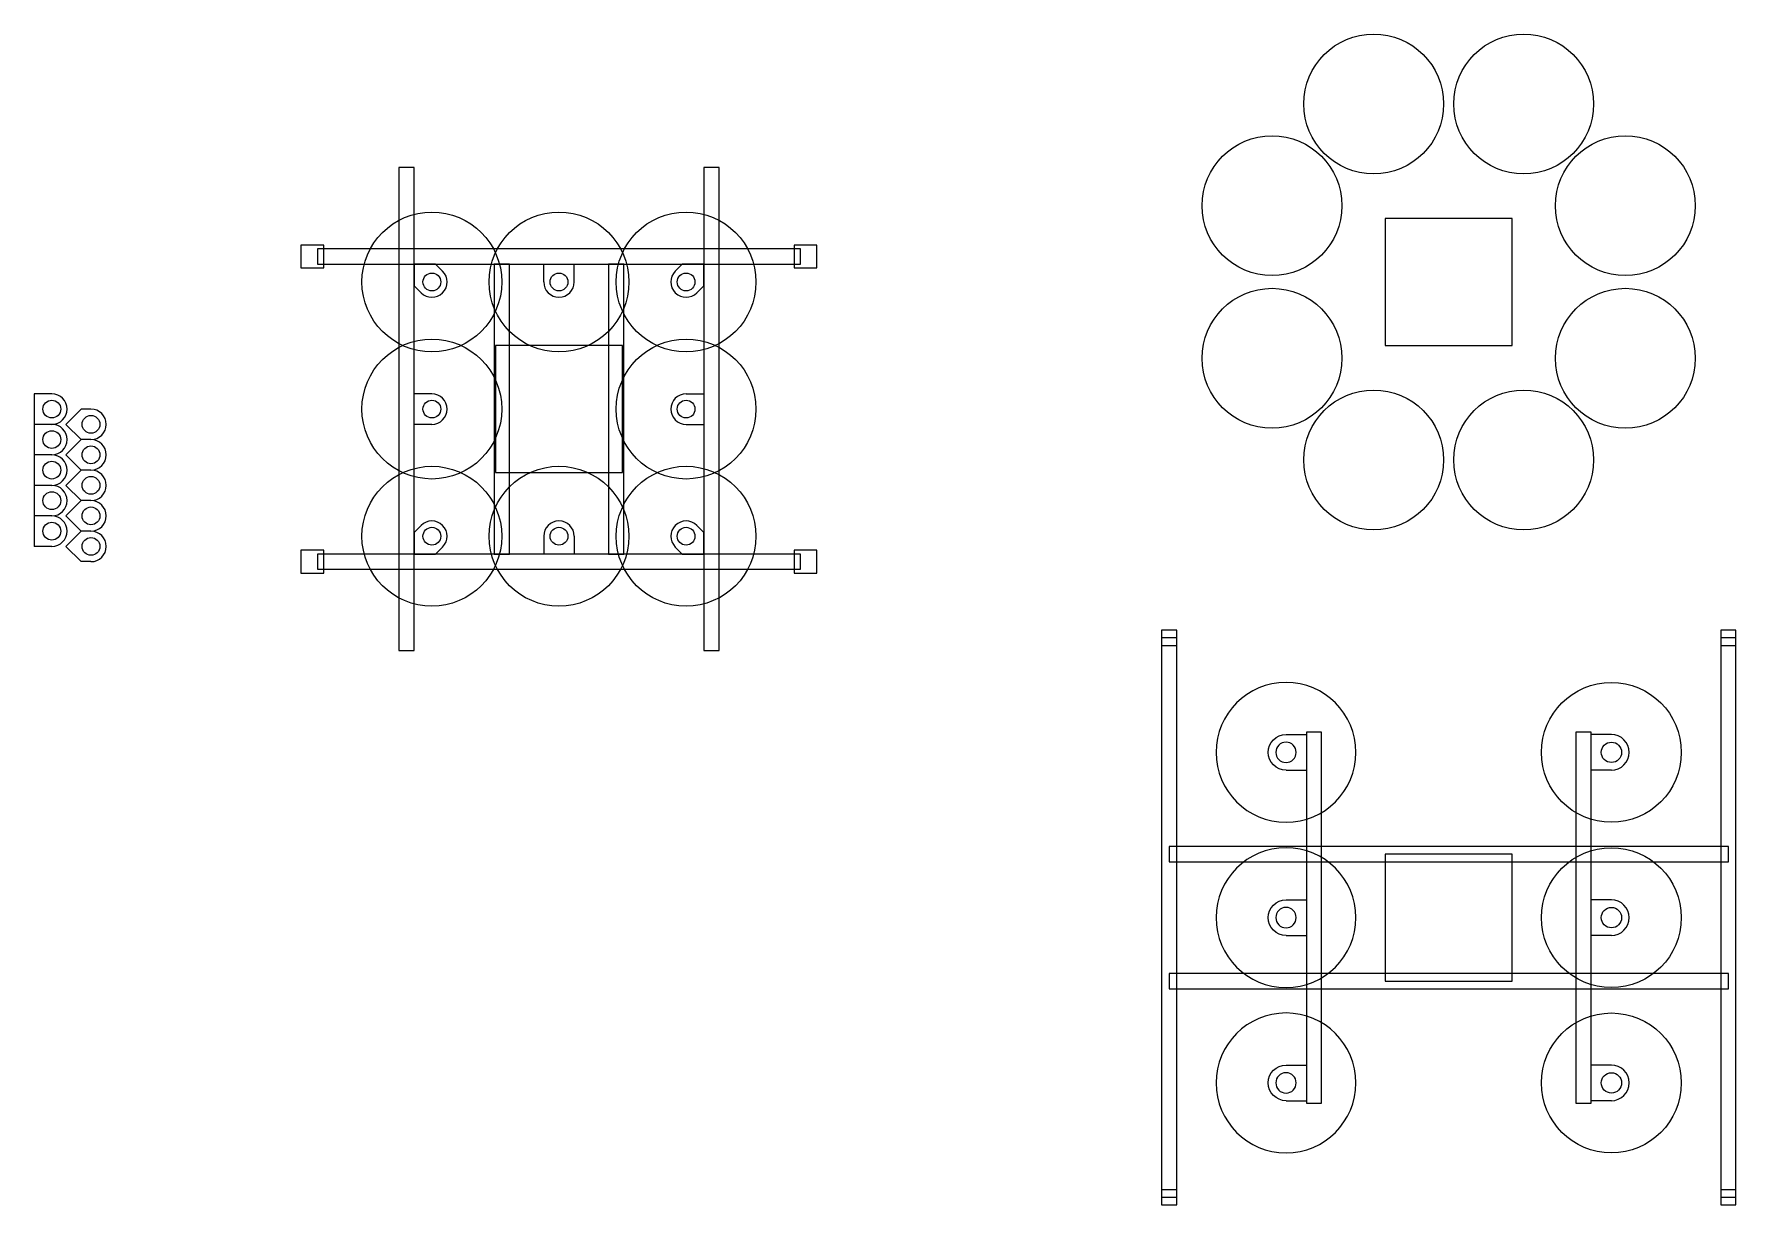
# Model space of a CAD drawing. Header units: millimetres. Extents: x -1006 to 347, y -287 to 248.
# Drawn here: x -1006 to -337, y -213 to 248 of the extents above; entities that cross this region are included whole.
import ezdxf

# ---------------------------------------------------------------- set-up
doc = ezdxf.new("R2010")
doc.units = ezdxf.units.MM
doc.layers.get('0').update_dxf_attribs({"linetype": 'CONTINUOUS', "lineweight": 25, "true_color": 0x000000})

# ---------------------------------------------------------------- blocks, each defined once
blk = doc.blocks.new('prop')
for p, q in [((0, 7), (-8, 7)), ((0, 7), (0, 7)), ((0, -7), (-8, -7))]:
    blk.add_line(p, q)
for radius in [27.5, 4]:
    blk.add_circle((0, 0), radius)
blk.add_arc((0, 0), 7, 270, 90)

msp = doc.modelspace()

# ---------------------------------------------------------------- linework, layer by layer
for p, q in [((-857, 195), (-863, 195)), ((-863, 195), (-863, 5)), ((-857, 5), (-857, 195)), ((-737, 195), (-743, 195)), ((-743, 195), (-743, 5)), ((-737, 5), (-737, 195)), ((-425, 175), (-475, 175)), ((-475, 175), (-475, 125)), ((-425, 125), (-425, 175)), ((-892.5, 164.5), (-901.5, 164.5)), ((-901.5, 164.5), (-901.5, 155.5)), ((-705, 163), (-895, 163)), ((-895, 163), (-895, 157)), ((-892.5, 155.5), (-892.5, 164.5)), ((-698.5, 164.5), (-707.5, 164.5)), ((-707.5, 164.5), (-707.5, 155.5)), ((-705, 157), (-705, 163)), ((-698.5, 155.5), (-698.5, 164.5)), ((-901.5, 155.5), (-892.5, 155.5)), ((-895, 157), (-705, 157)), ((-848.51, 157), (-857, 157)), ((-857, 157), (-857, 148.51)), ((-845.76, 154.24), (-848.51, 157)), ((-819.5, 157), (-825.5, 157)), ((-825.5, 157), (-825.5, 43)), ((-819.5, 43), (-819.5, 157)), ((-806, 150), (-806, 157)), ((-794, 150), (-794, 157)), ((-774.5, 157), (-780.5, 157)), ((-780.5, 157), (-780.5, 43)), ((-774.5, 43), (-774.5, 157)), ((-754.24, 154.24), (-751.49, 157)), ((-743, 157), (-751.49, 157)), ((-743, 148.51), (-743, 157)), ((-707.5, 155.5), (-698.5, 155.5)), ((-854.24, 145.76), (-857, 148.51)), ((-745.76, 145.76), (-743, 148.51)), ((-775, 125), (-825, 125)), ((-825, 125), (-825, 75)), ((-775, 75), (-775, 125)), ((-475, 125), (-425, 125)), ((-999.5, 106), (-1006.5, 106)), ((-1006.5, 106), (-1006.5, 46)), ((-850, 106), (-857, 106)), ((-750, 106), (-743, 106)), ((-999.5, 94), (-1006.5, 94)), ((-999.5, 94), (-1006.5, 94)), ((-994, 94), (-988, 100)), ((-988, 88), (-994, 94)), ((-984.1, 100), (-988, 100)), ((-850, 94), (-857, 94)), ((-750, 94), (-743, 94)), ((-994, 82), (-988, 88)), ((-984.1, 88), (-988, 88)), ((-984.1, 88), (-988, 88)), ((-999.5, 82), (-1006.5, 82)), ((-999.5, 82), (-1006.5, 82)), ((-988, 76), (-994, 82)), ((-994, 70), (-988, 76)), ((-984.1, 76), (-988, 76)), ((-984.1, 76), (-988, 76)), ((-825, 75), (-775, 75)), ((-999.5, 70), (-1006.5, 70)), ((-999.5, 70), (-1006.5, 70)), ((-988, 64), (-994, 70)), ((-994, 58), (-988, 64)), ((-984.1, 64), (-988, 64)), ((-984.1, 64), (-988, 64)), ((-999.5, 58), (-1006.5, 58)), ((-999.5, 58), (-1006.5, 58)), ((-988, 52), (-994, 58)), ((-854.24, 54.24), (-857, 51.49)), ((-745.76, 54.24), (-743, 51.49)), ((-994, 46), (-988, 52)), ((-984.1, 52), (-988, 52)), ((-984.1, 52), (-988, 52)), ((-857, 51.49), (-857, 43)), ((-806, 50), (-806, 43)), ((-794, 50), (-794, 43)), ((-743, 43), (-743, 51.49)), ((-999.5, 46), (-1006.5, 46)), ((-988, 40), (-994, 46)), ((-892.5, 44.5), (-901.5, 44.5)), ((-901.5, 44.5), (-901.5, 35.5)), ((-705, 43), (-895, 43)), ((-895, 43), (-895, 37)), ((-892.5, 35.5), (-892.5, 44.5)), ((-857, 43), (-848.51, 43)), ((-845.76, 45.76), (-848.51, 43)), ((-825.5, 43), (-819.5, 43)), ((-780.5, 43), (-774.5, 43)), ((-754.24, 45.76), (-751.49, 43)), ((-751.49, 43), (-743, 43)), ((-698.5, 44.5), (-707.5, 44.5)), ((-707.5, 44.5), (-707.5, 35.5)), ((-705, 37), (-705, 43)), ((-698.5, 35.5), (-698.5, 44.5)), ((-984.1, 40), (-988, 40)), ((-901.5, 35.5), (-892.5, 35.5)), ((-895, 37), (-705, 37)), ((-707.5, 35.5), (-698.5, 35.5)), ((-557, 13), (-563, 13)), ((-563, 13), (-563, 7)), ((-557, 10), (-563, 10)), ((-563, 10), (-563, -210)), ((-563, 7), (-557, 7)), ((-557, 7), (-557, 13)), ((-557, -210), (-557, 10)), ((-337, 13), (-343, 13)), ((-343, 13), (-343, 7)), ((-337, 10), (-343, 10)), ((-343, 10), (-343, -210)), ((-343, 7), (-337, 7)), ((-337, 7), (-337, 13)), ((-337, -210), (-337, 10)), ((-863, 5), (-857, 5)), ((-743, 5), (-737, 5)), ((-500, -27), (-506, -27)), ((-506, -27), (-506, -173)), ((-500, -173), (-500, -27)), ((-394, -27), (-400, -27)), ((-400, -27), (-400, -173)), ((-394, -173), (-394, -27)), ((-340, -72), (-560, -72)), ((-560, -72), (-560, -78)), ((-340, -78), (-340, -72)), ((-560, -78), (-340, -78)), ((-425, -75), (-475, -75)), ((-475, -75), (-475, -125)), ((-425, -125), (-425, -75)), ((-340, -122), (-560, -122)), ((-560, -122), (-560, -128)), ((-475, -125), (-425, -125)), ((-340, -128), (-340, -122)), ((-560, -128), (-340, -128)), ((-506, -173), (-500, -173)), ((-400, -173), (-394, -173)), ((-557, -207), (-563, -207)), ((-563, -207), (-563, -213)), ((-557, -213), (-557, -207)), ((-337, -207), (-343, -207)), ((-343, -207), (-343, -213)), ((-337, -213), (-337, -207)), ((-563, -210), (-557, -210)), ((-563, -213), (-557, -213)), ((-343, -210), (-337, -210)), ((-343, -213), (-337, -213))]:
    msp.add_line(p, q)
for centre, radius in [((-479.5, 220), 27.5), ((-420.5, 220), 27.5), ((-519.5, 180), 27.5), ((-380.5, 180), 27.5), ((-850, 150), 27.5), ((-800, 150), 27.5), ((-750, 150), 27.5), ((-850, 150), 3.5), ((-800, 150), 3.5), ((-750, 150), 3.5), ((-519.5, 120), 27.5), ((-380.5, 120), 27.5), ((-850, 100), 27.5), ((-750, 100), 27.5), ((-479.5, 80), 27.5), ((-420.5, 80), 27.5), ((-999.5, 100), 3.5), ((-850, 100), 3.5), ((-750, 100), 3.5), ((-984.1, 94), 3.5), ((-999.5, 88), 3.5), ((-984.1, 82), 3.5), ((-999.5, 76), 3.5), ((-850, 50), 27.5), ((-800, 50), 27.5), ((-750, 50), 27.5), ((-999.5, 64), 3.5), ((-984.1, 70), 3.5), ((-984.1, 58), 3.5), ((-999.5, 52), 3.5), ((-984.1, 46), 3.5), ((-850, 50), 3.5), ((-800, 50), 3.5), ((-750, 50), 3.5)]:
    msp.add_circle(centre, radius)
for centre, start, end in [((-850, 150), 225, 45), ((-750, 150), 135, 315), ((-800, 150), 180, 0), ((-999.5, 100), 270, 90), ((-850, 100), 270, 90), ((-750, 100), 90, 270), ((-999.5, 88), 270, 90), ((-984.1, 94), 270, 90), ((-984.1, 82), 270, 90), ((-999.5, 76), 270, 90), ((-984.1, 70), 270, 90), ((-999.5, 64), 270, 90), ((-984.1, 58), 270, 90), ((-999.5, 52), 270, 90), ((-850, 50), 315, 135), ((-800, 50), 0, 180), ((-750, 50), 45, 225), ((-984.1, 46), 270, 90)]:
    msp.add_arc(centre, 6, start, end)

# ---------------------------------------------------------------- block references
at = {"yscale": -1, "rotation": 180}
for p in [(-514, -35), (-514, -100), (-514, -165)]:
    msp.add_blockref('prop', p, dxfattribs=at)
for p in [(-386, -35), (-386, -100), (-386, -165)]:
    msp.add_blockref('prop', p)

doc.saveas('drawing.dxf')
